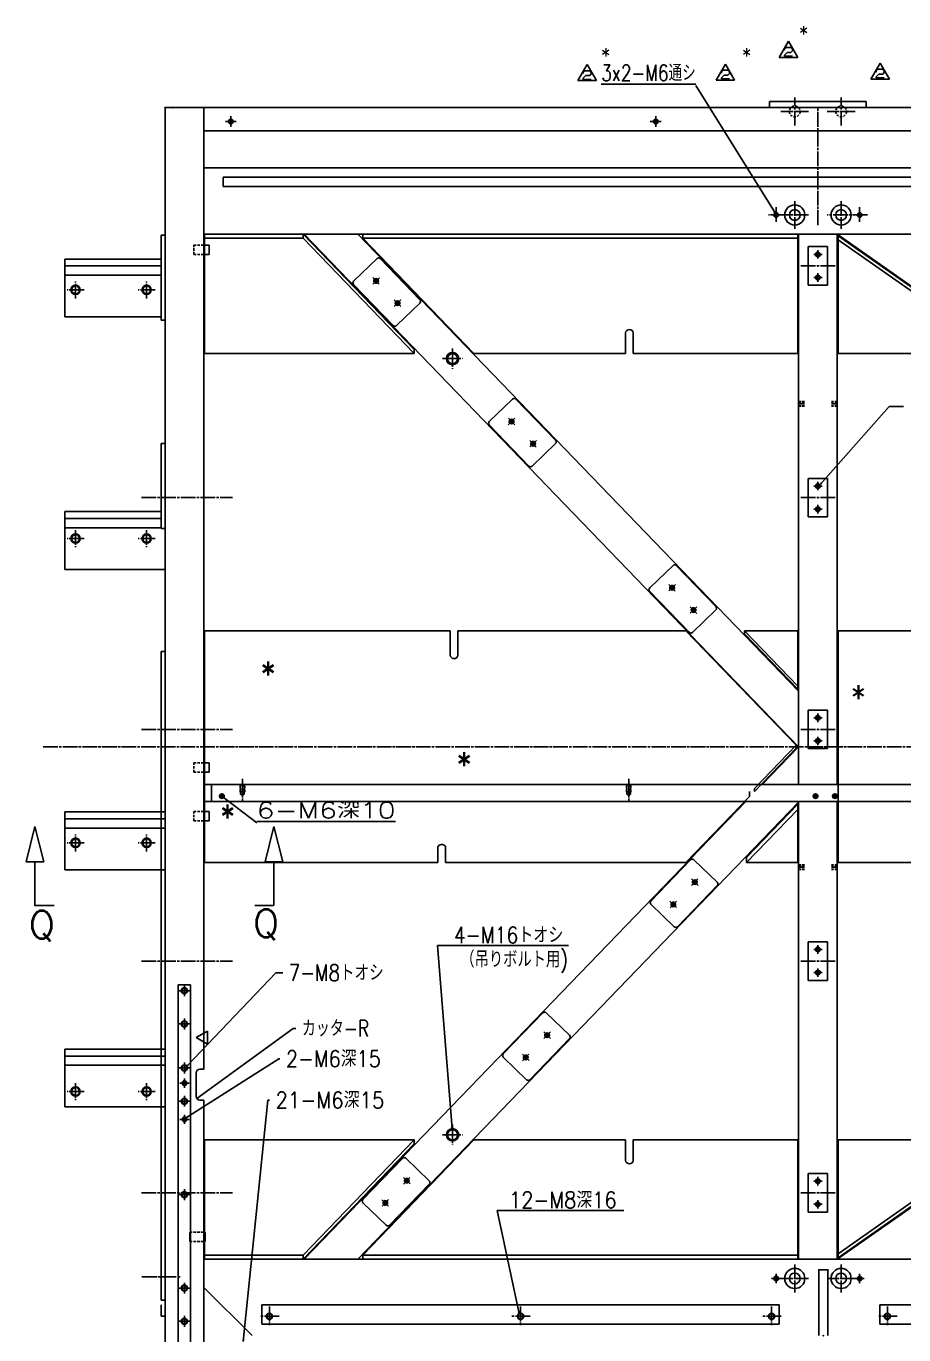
# Model space of a CAD drawing. Header units: inches. Extents: x -3309 to 2472, y -3154 to 2252.
# Drawn here: x -2322 to -1186, y 558 to 2252 of the extents above; entities that cross this region are included whole.
import ezdxf
from ezdxf.enums import TextEntityAlignment as Align

# ---------------------------------------------------------------- set-up
doc = ezdxf.new("R2010")
doc.units = ezdxf.units.IN
doc.header["$MEASUREMENT"] = 0
for name, pattern in [('CENTERLINE', [25.4, 19.05, -1.5875, 3.175, -1.5875]), ('DASHED', [4.7625, 3.175, -1.5875]), ('SOLID', [0])]:
    doc.linetypes.add(name, pattern=pattern)
for name, color, linetype in [('0$C$L0$V_DRAWING', 7, 'SOLID'), ('0$C$L0$V_PV', 7, 'SOLID'), ('Layer11$C$L11$V_DRAWING', 52, 'SOLID'), ('Layer11$C$L11$V_PV', 52, 'SOLID'), ('Layer12$C$L12$V_PV', 52, 'SOLID'), ('Layer13$C$L13$V_PV', 52, 'SOLID'), ('Layer21$C$L21$V_DRAWING', 2, 'SOLID'), ('Layer21$C$L21$V_PV', 2, 'SOLID'), ('Layer8$C$L8$V_PV', 40, 'SOLID'), ('Layer9$C$L9$V_PV', 254, 'SOLID')]:
    doc.layers.add(name, color=color, linetype=linetype)
doc.styles.add('CADRASTD', font='txt', dxfattribs={"bigfont": 'bigfont'})
doc.dimstyles.new('DIM3', dxfattribs={"dimtxt": 0.156, "dimasz": 2, "dimexe": 0, "dimexo": 0, "dimgap": 0.078, "dimtad": 3, "dimzin": 0, "dimdsep": 46, "dimtxsty": 'CADRASTD', "dimblk": 'CADRA_ARROW22_5OPEN', "dimblk1": 'CADRA_ARROW22_5OPEN', "dimblk2": 'CADRA_ARROW22_5OPEN', "dimcen": 0.09, "dimaunit": 1, "dimadec": 17154, "dimazin": 0, "dimtfac": 1, "dimtofl": 0, "dimtmove": 0, "dimatfit": 3, "dimldrblk": 'CADRA_ARROW22_5OPEN', "dimfxl": 1, "dimtolj": 1, "dimtzin": 0, "dimarcsym": 0})

# ---------------------------------------------------------------- blocks, each defined once
blk = doc.blocks.new('CADRA_ARROW22_5OPEN')
at = {"layer": 'Layer9$C$L9$V_PV', "color": 7}
for q in [(-0.99, 0), (-0.98, 0.2), (-0.98, -0.2)]:
    blk.add_line((0, 0), q, dxfattribs=at)
blk = doc.blocks.new('TAB102_SYM002')
at = {"layer": 'Layer11$C$L11$V_DRAWING'}
for p, q in [((1.5, 2.1), (1.15, 1.75)), ((1.15, 1.75), (1.15, 1.52)), ((1.15, 0.48), (1.73, 1.06)), ((1.15, 0.24), (1.15, 0.48)), ((2.89, 0.24), (1.15, 0.24)), ((2.55, 2.1), (1.5, 2.1)), ((1.73, 1.06), (2.55, 1.06)), ((2.89, 1.75), (2.55, 2.1)), ((2.55, 1.06), (2.89, 1.41)), ((2.89, 1.41), (2.89, 1.75))]:
    blk.add_line(p, q, dxfattribs=at)
at = {"layer": 'Layer21$C$L21$V_DRAWING'}
for p, q in [((0, 0), (2, 3.46)), ((2, 3.46), (4, 0)), ((0, 0), (4, 0))]:
    blk.add_line(p, q, dxfattribs=at)
blk = doc.blocks.new('BLOCK18')
at = {"layer": '0$C$L0$V_DRAWING'}
for p in [(0, 0), (1, 0)]:
    blk.add_point(p, dxfattribs=at)
at = {"layer": 'Layer12$C$L12$V_PV', "linetype": 'DASHED'}
for p, q in [((0, 4), (12, 4)), ((12, 3), (19.6, 3)), ((12, 2.4), (19.6, 2.4)), ((0, -4), (12, -4)), ((12, -2.4), (19.6, -2.4)), ((12, -3), (19.6, -3))]:
    blk.add_line(p, q, dxfattribs=at)
at = {"layer": 'Layer13$C$L13$V_PV', "linetype": 'CENTERLINE'}
blk.add_line((0, 0), (19.6, 0), dxfattribs=at)
blk = doc.blocks.new('BLOCK17')
at = {"layer": '0$C$L0$V_DRAWING'}
for p in [(0, 0), (1, 0)]:
    blk.add_point(p, dxfattribs=at)
at = {"layer": 'Layer12$C$L12$V_PV', "linetype": 'DASHED'}
for p, q in [((-1045, 446.9), (-1037.4, 446.9)), ((-1045, 446.3), (-1037.4, 446.3)), ((-1045, 441.5), (-1037.4, 441.5)), ((-1045, 440.9), (-1037.4, 440.9)), ((-995, 446.9), (-1002.6, 446.9)), ((-995, 446.3), (-1002.6, 446.3)), ((-995, 441.5), (-1002.6, 441.5)), ((-995, 440.9), (-1002.6, 440.9)), ((485, 446.9), (477.4, 446.9)), ((485, 446.3), (477.4, 446.3)), ((485, 441.5), (477.4, 441.5)), ((485, 440.9), (477.4, 440.9)), ((-1045, -153.1), (-1037.4, -153.1)), ((-1045, -153.7), (-1037.4, -153.7)), ((-1045, -158.5), (-1037.4, -158.5)), ((-1045, -159.1), (-1037.4, -159.1)), ((-995, -153.1), (-1002.6, -153.1)), ((-995, -153.7), (-1002.6, -153.7)), ((-995, -158.5), (-1002.6, -158.5)), ((-995, -159.1), (-1002.6, -159.1)), ((485, -153.1), (477.4, -153.1)), ((485, -153.7), (477.4, -153.7)), ((485, -158.5), (477.4, -158.5)), ((485, -159.1), (477.4, -159.1))]:
    blk.add_line(p, q, dxfattribs=at)
at = {"layer": 'Layer13$C$L13$V_PV', "linetype": 'CENTERLINE'}
for p, q in [((-1045, 443.9), (-1037.4, 443.9)), ((-995, 443.9), (-1002.6, 443.9)), ((485, 443.9), (477.4, 443.9)), ((-1045, -156.1), (-1037.4, -156.1)), ((-995, -156.1), (-1002.6, -156.1)), ((485, -156.1), (477.4, -156.1))]:
    blk.add_line(p, q, dxfattribs=at)
at = {"layer": '0$C$L0$V_DRAWING'}
for p in [(-62, 443.9), (-62, -156.1)]:
    blk.add_blockref('BLOCK18', p, dxfattribs=at)
at = {"layer": '0$C$L0$V_DRAWING', "rotation": 180.0000000000004}
for p in [(12, 443.9), (12, -156.1)]:
    blk.add_blockref('BLOCK18', p, dxfattribs=at)
at = {"layer": '0$C$L0$V_DRAWING', "yscale": -1}
for p in [(423, 443.9), (423, -156.1)]:
    blk.add_blockref('BLOCK18', p, dxfattribs=at)
blk = doc.blocks.new('BLOCK23')
at = {"layer": '0$C$L0$V_DRAWING'}
blk.add_point((0, 0), dxfattribs=at)
blk.add_point((0, 0), dxfattribs=at)
blk.add_point((0, 0), dxfattribs=at)
blk.add_point((0, 0), dxfattribs=at)
blk.add_point((0, 0), dxfattribs=at)
blk.add_point((0, 0), dxfattribs=at)
at = {"layer": 'Layer12$C$L12$V_PV', "color": 52, "linetype": 'DASHED'}
for p, q in [((-3, -9.5), (-3, 0)), ((-2.4, 0), (-2.4, -12.4)), ((2.4, 0), (2.4, -12.4)), ((3, -9.5), (3, 0)), ((-3, -9.5), (3, -9.5)), ((-3, -9.5), (-2.5, -10)), ((2.5, -10), (-2.5, -10)), ((-2.4, -12.4), (0, -13.6)), ((2.4, -12.4), (-2.4, -12.4)), ((0, -13.6), (2.4, -12.4)), ((2.5, -10), (3, -9.5))]:
    blk.add_line(p, q, dxfattribs=at)
at = {"layer": 'Layer13$C$L13$V_PV', "color": 52, "linetype": 'CENTERLINE'}
blk.add_line((0, 7.2), (0, -21.2), dxfattribs=at)
blk = doc.blocks.new('BLOCK31')
at = {"layer": '0$C$L0$V_DRAWING'}
blk.add_point((0, 0), dxfattribs=at)
blk.add_point((0, 0), dxfattribs=at)
blk.add_point((0, 0), dxfattribs=at)
blk.add_point((0, 0), dxfattribs=at)
at = {"layer": 'Layer11$C$L11$V_DRAWING', "color": 52}
blk.add_circle((0, 0), 3, dxfattribs=at)
at = {"layer": 'Layer13$C$L13$V_PV', "color": 52, "linetype": 'CENTERLINE'}
for p, q in [((-3.6, 0), (3.6, 0)), ((0, -3.6), (0, 3.6))]:
    blk.add_line(p, q, dxfattribs=at)
at = {"layer": 'Layer21$C$L21$V_DRAWING'}
blk.add_circle((0, 0), 2.46, dxfattribs=at)
blk = doc.blocks.new('BLOCK42')
at = {"layer": '0$C$L0$V_DRAWING'}
blk.add_point((0, 0), dxfattribs=at)
blk.add_point((0, 0), dxfattribs=at)
blk.add_point((0, 0), dxfattribs=at)
blk.add_point((0, 0), dxfattribs=at)
at = {"layer": 'Layer12$C$L12$V_PV', "color": 52, "linetype": 'DASHED'}
for p, q in [((27, -190), (27, -178)), ((27, -178), (40, -178)), ((27, -190), (40, -190)), ((27, -848.5), (40, -848.5)), ((27, -860.5), (27, -848.5)), ((27, -860.5), (40, -860.5)), ((27, -923.5), (27, -911.5)), ((27, -911.5), (40, -911.5)), ((27, -923.5), (40, -923.5)), ((22, -1456), (40, -1456)), ((22, -1468), (40, -1468))]:
    blk.add_line(p, q, dxfattribs=at)
at = {"layer": 'Layer21$C$L21$V_DRAWING'}
for p, q in [((40, -178), (47, -178)), ((47, -178), (47, -190)), ((40, -190), (47, -190)), ((40, -848.5), (47, -848.5)), ((40, -860.5), (47, -860.5)), ((47, -848.5), (47, -860.5)), ((40, -911.5), (47, -911.5)), ((47, -911.5), (47, -923.5)), ((40, -923.5), (47, -923.5)), ((22, -1468), (22, -1456)), ((40, -1456), (42, -1456)), ((42, -1468), (42, -1456)), ((40, -1468), (42, -1468))]:
    blk.add_line(p, q, dxfattribs=at)
blk = doc.blocks.new('BLOCK41')
at = {"layer": '0$C$L0$V_DRAWING'}
blk.add_point((0, 0), dxfattribs=at)
blk.add_point((0, 0), dxfattribs=at)
blk.add_point((0, 0), dxfattribs=at)
blk.add_point((0, 0), dxfattribs=at)
blk.add_point((0, 0), dxfattribs=at)
blk.add_blockref('BLOCK42', (10, 0), dxfattribs=at)
blk = doc.blocks.new('BLOCK51')
at = {"layer": '0$C$L0$V_DRAWING'}
blk.add_point((0, 0), dxfattribs=at)
blk.add_point((0, 0), dxfattribs=at)
blk.add_point((0, 0), dxfattribs=at)
blk.add_point((0, 0), dxfattribs=at)
blk.add_point((0, 0), dxfattribs=at)
at = {"layer": 'Layer13$C$L13$V_PV', "color": 52, "linetype": 'CENTERLINE'}
for p, q in [((6, 0), (-6, 0)), ((0, 6), (0, -6)), ((46, 0), (34, 0)), ((40, 6), (40, -6))]:
    blk.add_line(p, q, dxfattribs=at)
at = {"layer": 'Layer21$C$L21$V_DRAWING'}
for p, q in [((-20, 21), (-20, -21)), ((57, 24), (-17, 24)), ((60, 21), (60, -21)), ((57, -24), (-17, -24))]:
    blk.add_line(p, q, dxfattribs=at)
for centre, start, end in [((-17, 21), 90, 180), ((57, 21), 0, 90), ((-17, -21), 180, 269.9999), ((57, -21), 269.9999, 360)]:
    blk.add_arc(centre, 3, start, end, dxfattribs=at)
blk = doc.blocks.new('BLOCK50')
at = {"layer": '0$C$L0$V_DRAWING'}
blk.add_point((0, 0, -621.7), dxfattribs=at)
blk.add_point((0, 0, -621.7), dxfattribs=at)
blk.add_point((0, 0, -621.7), dxfattribs=at)
blk.add_point((0, 0, -621.7), dxfattribs=at)
for p, xscale, yscale, zscale, rotation in [((273, -224.4), 1.000000015964659, 1.000000015964659, 1.000000015964659, 313.9671764507779), ((448.5, -406.4), 1.000000015964659, 1.000000015964659, 1.000000015964659, 313.9671764507779), ((656.2, -621.7), 1.000000015964659, 1.000000015964659, 1.000000015964659, 313.9671764507779), ((657.8, -1031.7), 0.999999977623206, 0.999999977623206, 0.999999977623206, 46.03283566497218), ((466.7, -1229.8), 0.999999977623206, 0.999999977623206, 0.999999977623206, 46.03283566497218), ((285, -1418.2), 0.999999977623206, 0.999999977623206, 0.999999977623206, 46.03283566497218)]:
    blk.add_blockref('BLOCK51', p, dxfattribs=dict(at, xscale=xscale, yscale=yscale, zscale=zscale, rotation=rotation))
blk = doc.blocks.new('BLOCK53')
at = {"layer": '0$C$L0$V_DRAWING'}
blk.add_point((0, 0), dxfattribs=at)
blk.add_point((0, 0), dxfattribs=at)
blk.add_point((0, 0), dxfattribs=at)
blk.add_point((0, 0), dxfattribs=at)
at = {"layer": 'Layer11$C$L11$V_DRAWING', "color": 52}
blk.add_circle((0, 0), 3, dxfattribs=at)
at = {"layer": 'Layer13$C$L13$V_PV', "color": 52, "linetype": 'CENTERLINE'}
for p, q in [((-3.6, 0), (3.6, 0)), ((0, -3.6), (0, 3.6))]:
    blk.add_line(p, q, dxfattribs=at)
at = {"layer": 'Layer21$C$L21$V_DRAWING'}
blk.add_circle((0, 0), 2.46, dxfattribs=at)
blk = doc.blocks.new('BLOCK52')
at = {"layer": '0$C$L0$V_DRAWING'}
blk.add_point((0, 0, -253.2), dxfattribs=at)
blk.add_point((0, 0, -253.2), dxfattribs=at)
blk.add_point((0, 0, -253.2), dxfattribs=at)
blk.add_point((0, 0, -253.2), dxfattribs=at)
for p in [(273, -224.4), (300.8, -253.2), (448.5, -406.4), (476.3, -435.2), (656.2, -621.7), (684, -650.5), (685.6, -1002.9), (657.8, -1031.7), (494.4, -1201), (466.7, -1229.8), (312.8, -1389.4), (285, -1418.2)]:
    blk.add_blockref('BLOCK53', p, dxfattribs=at)
blk = doc.blocks.new('BLOCK66')
at = {"layer": 'Layer21$C$L21$V_DRAWING'}
for p, q in [((-2299, 509.2), (-2299, 663.5)), ((-2299, 663.5), (-2171.4, 663.5)), ((-2171.4, 663.5), (-2171.4, 658.5)), ((-2171.4, 663.5), (-2027.5, 514.3)), ((-2094.3, 663.5), (-1531, 663.5)), ((-2094.3, 663.5), (-2094.3, 658.5)), ((-1531, 509.2), (-1531, 663.5)), ((-1479, 509.2), (-1479, 661.6)), ((-1479, 661.6), (-1269.2, 514.3)), ((-2299, 658.5), (-2171.4, 658.5)), ((-2171.4, 658.5), (-2027.5, 509.2)), ((-2094.3, 658.5), (-1531, 658.5)), ((-2094.3, 658.5), (-1950.3, 509.2)), ((-1479, 656.5), (-1269.2, 509.2)), ((-2299, 509.2), (-2027.5, 509.2)), ((-2027.5, 514.3), (-2027.5, 509.2)), ((-1950.3, 509.2), (-1754.1, 509.2)), ((-1744.1, 509.2), (-1531, 509.2)), ((-1479, 509.2), (-1269.2, 509.2)), ((-2299, -150), (-2299, 150.1)), ((-2299, 150.1), (-1981, 150.1)), ((-1971, 150.1), (-1676.2, 150.1)), ((-1676.2, 150.1), (-1533.3, 1.9)), ((-1600.2, 150.1), (-1531, 78.4)), ((-1600.2, 150.1), (-1600.2, 146.2)), ((-1600.2, 150.1), (-1531, 150.1)), ((-1600.2, 146.2), (-1531, 74.5)), ((-1531, 74.5), (-1531, 150.1)), ((-1479, -57.8), (-1479, 150.1)), ((-1479, 150.1), (-1120.2, 150.1)), ((-1533.3, 1.9), (-1587.1, -53.9)), ((-1533.3, 1.9), (-1533.3, -1.9)), ((-1533.3, -1.9), (-1587.1, -57.8)), ((-1593.6, -64.5), (-1676.1, -150)), ((-1593.6, -57.8), (-1593.6, -64.5)), ((-1587.1, -53.9), (-1587.1, -57.8)), ((-1479, -57.8), (-1479, -150)), ((-1531, -74.5), (-1597.4, -143.3)), ((-1531, -81.2), (-1597.4, -150)), ((-1531, -150), (-1531, -74.5)), ((-2299, -150), (-1997, -150)), ((-1987, -150), (-1676.1, -150)), ((-1597.4, -150), (-1597.4, -143.3)), ((-1597.4, -150), (-1531, -150)), ((-1479, -150), (-1120, -150)), ((-2299, -509.2), (-2299, -663.5)), ((-2299, -509.2), (-2027.5, -509.2)), ((-2171.4, -658.5), (-2027.5, -509.2)), ((-2171.4, -663.5), (-2027.5, -514.3)), ((-2094.3, -658.5), (-1950.3, -509.2)), ((-2027.5, -514.3), (-2027.5, -509.2)), ((-1950.3, -509.2), (-1754, -509.2)), ((-1744, -509.2), (-1531, -509.2)), ((-1531, -509.2), (-1531, -663.5)), ((-1479, -509.2), (-1479, -661.6)), ((-1479, -656.5), (-1269.2, -509.2)), ((-1479, -509.2), (-1269.2, -509.2)), ((-1479, -661.6), (-1269.2, -514.3)), ((-2299, -658.5), (-2171.4, -658.5)), ((-2171.4, -663.5), (-2171.4, -658.5)), ((-2094.3, -658.5), (-1531, -658.5)), ((-2094.3, -663.5), (-2094.3, -658.5)), ((-2299, -663.5), (-2171.4, -663.5)), ((-2094.3, -663.5), (-1531, -663.5))]:
    blk.add_line(p, q, dxfattribs=at)
blk = doc.blocks.new('TAB100_SYM004')
at = {"layer": 'Layer21$C$L21$V_DRAWING'}
for p, q in [((2.42, 1.4), (0, 0)), ((0, 0), (2.42, -1.4)), ((2.42, 1.4), (2.42, -1.4))]:
    blk.add_line(p, q, dxfattribs=at)
blk = doc.blocks.new('CADRA_PFIG_SECTION_ARROW')
at = {"linetype": 'SOLID'}
blk.add_line((0, 0), (0.37, 0), dxfattribs=at)
blk = doc.blocks.new('CADRA_PFIG_SECTION_ARROWHEAD')
at = {"linetype": 'SOLID'}
for p, q in [((0, 0.075), (0.3, 0)), ((0, -0.075), (0, 0.075)), ((0, -0.075), (0.3, 0))]:
    blk.add_line(p, q, dxfattribs=at)
blk = doc.blocks.new('BLOCK70')
at = {"layer": '0$C$L0$V_DRAWING'}
for p in [(-6, 85), (6, 85), (0, 0), (0, 0), (0, 0), (0, 0), (0, 0), (0, 0)]:
    blk.add_point(p, dxfattribs=at)
at = {"layer": 'Layer21$C$L21$V_DRAWING'}
for p, q in [((-6, 0), (-6, 85)), ((-6, 85), (6, 85)), ((6, 0), (6, 85))]:
    blk.add_line(p, q, dxfattribs=at)
blk = doc.blocks.new('BLOCK73')
at = {"layer": '0$C$L0$V_DRAWING'}
blk.add_point((0, 0), dxfattribs=at)
blk.add_point((0, 0), dxfattribs=at)
blk.add_point((0, 0), dxfattribs=at)
blk.add_point((0, 0), dxfattribs=at)
blk.add_point((0, 0), dxfattribs=at)
blk.add_point((0, 0), dxfattribs=at)
at = {"layer": 'Layer11$C$L11$V_DRAWING', "color": 52}
blk.add_circle((0, 0), 6, dxfattribs=at)
at = {"layer": 'Layer13$C$L13$V_PV', "color": 52, "linetype": 'CENTERLINE'}
for p, q in [((11, 0), (-11, 0)), ((0, 11), (0, -11))]:
    blk.add_line(p, q, dxfattribs=at)
at = {"layer": 'Layer21$C$L21$V_DRAWING'}
blk.add_circle((0, 0), 5.05, dxfattribs=at)
blk = doc.blocks.new('BLOCK72')
at = {"layer": '0$C$L0$V_DRAWING'}
blk.add_point((0, 0), dxfattribs=at)
blk.add_point((0, 0), dxfattribs=at)
blk.add_point((0, 0), dxfattribs=at)
blk.add_point((0, 0), dxfattribs=at)
blk.add_point((0, 0), dxfattribs=at)
blk.add_point((0, 0), dxfattribs=at)
blk.add_point((0, 0), dxfattribs=at)
blk.add_point((0, 0), dxfattribs=at)
blk.add_point((0, 0), dxfattribs=at)
blk.add_point((0, 0), dxfattribs=at)
blk.add_point((0, 0), dxfattribs=at)
blk.add_point((0, 0), dxfattribs=at)
blk.add_point((0, 0), dxfattribs=at)
blk.add_point((0, 0), dxfattribs=at)
at = {"layer": 'Layer11$C$L11$V_DRAWING', "color": 52}
blk.add_circle((0, 0), 3, dxfattribs=at)
at = {"layer": 'Layer13$C$L13$V_PV', "color": 52, "linetype": 'CENTERLINE'}
for p, q in [((-6, 0), (6, 0)), ((0, -6), (0, 6))]:
    blk.add_line(p, q, dxfattribs=at)
at = {"layer": 'Layer21$C$L21$V_DRAWING'}
blk.add_circle((0, 0), 2.46, dxfattribs=at)
blk = doc.blocks.new('BLOCK74')
at = {"layer": '0$C$L0$V_DRAWING'}
blk.add_point((0, 0), dxfattribs=at)
blk.add_point((0, 0), dxfattribs=at)
blk.add_point((0, 0), dxfattribs=at)
blk.add_point((0, 0), dxfattribs=at)
blk.add_point((0, 0), dxfattribs=at)
blk.add_point((0, 0), dxfattribs=at)
blk.add_point((0, 0), dxfattribs=at)
blk.add_point((0, 0), dxfattribs=at)
blk.add_point((0, 0), dxfattribs=at)
blk.add_point((0, 0), dxfattribs=at)
blk.add_point((0, 0), dxfattribs=at)
blk.add_point((0, 0), dxfattribs=at)
blk.add_point((0, 0), dxfattribs=at)
blk.add_point((0, 0), dxfattribs=at)
at = {"layer": 'Layer11$C$L11$V_DRAWING', "color": 52}
blk.add_circle((0, 0), 4, dxfattribs=at)
at = {"layer": 'Layer13$C$L13$V_PV', "color": 52, "linetype": 'CENTERLINE'}
for p, q in [((-7, 0), (7, 0)), ((0, -7), (0, 7))]:
    blk.add_line(p, q, dxfattribs=at)
at = {"layer": 'Layer21$C$L21$V_DRAWING'}
blk.add_circle((0, 0), 3.32, dxfattribs=at)
blk = doc.blocks.new('BLOCK77')
at = {"layer": '0$C$L0$V_DRAWING'}
blk.add_point((0, 0), dxfattribs=at)
blk.add_point((0, 0), dxfattribs=at)
blk.add_point((0, 0), dxfattribs=at)
blk.add_point((0, 0), dxfattribs=at)
blk.add_point((0, 0), dxfattribs=at)
blk.add_point((0, 0), dxfattribs=at)
at = {"layer": 'Layer21$C$L21$V_DRAWING'}
for radius in [13, 7]:
    blk.add_circle((0, 0), radius, dxfattribs=at)
blk = doc.blocks.new('BLOCK76')
at = {"layer": '0$C$L0$V_DRAWING'}
blk.add_point((0, 0), dxfattribs=at)
blk.add_point((0, 0), dxfattribs=at)
blk.add_point((0, 0), dxfattribs=at)
blk.add_point((0, 0), dxfattribs=at)
blk.add_point((0, 0), dxfattribs=at)
blk.add_point((0, 0), dxfattribs=at)
blk.add_point((0, 0), dxfattribs=at)
blk.add_point((0, 0), dxfattribs=at)
at = {"layer": 'Layer11$C$L11$V_DRAWING', "color": 52}
blk.add_circle((0, 0), 4, dxfattribs=at)
at = {"layer": 'Layer13$C$L13$V_PV', "color": 52, "linetype": 'CENTERLINE'}
for p, q in [((12.5, 0), (-12.5, 0)), ((0, 12.5), (0, -12.5))]:
    blk.add_line(p, q, dxfattribs=at)
at = {"layer": 'Layer21$C$L21$V_DRAWING'}
blk.add_circle((0, 0), 3.4, dxfattribs=at)
blk = doc.blocks.new('BLOCK78')
at = {"layer": '0$C$L0$V_DRAWING'}
blk.add_point((0, 0), dxfattribs=at)
blk.add_point((0, 0), dxfattribs=at)
blk.add_point((0, 0), dxfattribs=at)
blk.add_point((0, 0), dxfattribs=at)
blk.add_point((0, 0), dxfattribs=at)
blk.add_point((0, 0), dxfattribs=at)
at = {"layer": 'Layer11$C$L11$V_DRAWING', "color": 52}
for centre in [(0, 15), (0, -15)]:
    blk.add_circle(centre, 3, dxfattribs=at)
at = {"layer": 'Layer13$C$L13$V_PV', "color": 52, "linetype": 'CENTERLINE'}
for p, q in [((0, 20.5), (0, 9.5)), ((5.5, 15), (-5.5, 15)), ((5.5, -15), (-5.5, -15)), ((0, -9.5), (0, -20.5))]:
    blk.add_line(p, q, dxfattribs=at)
at = {"layer": 'Layer21$C$L21$V_DRAWING'}
for centre in [(0, 15), (0, -15)]:
    blk.add_circle(centre, 2.4, dxfattribs=at)
blk = doc.blocks.new('BLOCK71')
at = {"layer": '0$C$L0$V_DRAWING'}
blk.add_point((0, 0), dxfattribs=at)
blk.add_point((0, 0), dxfattribs=at)
blk.add_point((0, 0), dxfattribs=at)
blk.add_point((0, 0), dxfattribs=at)
blk.add_point((0, 0), dxfattribs=at)
blk.add_point((0, 0), dxfattribs=at)
at = {"layer": 'Layer11$C$L11$V_DRAWING', "color": 52}
blk.add_circle((0, 0), 3, dxfattribs=at)
at = {"layer": 'Layer13$C$L13$V_PV', "color": 52, "linetype": 'CENTERLINE'}
for p, q in [((7, 0), (-7, 0)), ((0, 7), (0, -7))]:
    blk.add_line(p, q, dxfattribs=at)
at = {"layer": 'Layer21$C$L21$V_DRAWING'}
blk.add_circle((0, 0), 2.4, dxfattribs=at)

msp = doc.modelspace()

# ---------------------------------------------------------------- linework, layer by layer
at = {"layer": '0$C$L0$V_PV', "color": 2}
for p, q in [((-1545.8, 1854.9), (-1545.8, 1828.3)), ((-1535.8, 1828.3), (-1535.8, 1854.9)), ((-1772.8, 1469.2), (-1772.8, 1437.7)), ((-1762.8, 1437.7), (-1762.8, 1469.2)), ((-1788.8, 1189.1), (-1788.8, 1169.1)), ((-1778.8, 1169.1), (-1778.8, 1189.1)), ((-1545.8, 783.3), (-1545.8, 809.9)), ((-1535.8, 809.9), (-1535.8, 783.3))]:
    msp.add_line(p, q, dxfattribs=at)
for points in [[(-1788.8, 1189.1), (-1788.7, 1189.7), (-1788.4, 1190.4), (-1787.9, 1190.9), (-1787.3, 1191.4), (-1786.5, 1191.9), (-1785.7, 1192.2), (-1784.7, 1192.4), (-1783.8, 1192.4)], [(-1783.8, 1192.4), (-1782.8, 1192.4), (-1781.8, 1192.2), (-1781, 1191.9), (-1780.2, 1191.4), (-1779.6, 1190.9), (-1779.1, 1190.4), (-1778.9, 1189.7), (-1778.8, 1189.1)]]:
    msp.add_lwpolyline(points, dxfattribs=at)
for centre, radius, start, end in [((-1541.2, 1854.5), 4.63, 85.1503, 174.1449), ((-1540.4, 1854.5), 4.63, 5.8523, 94.8525), ((-1768, 1438), 4.78, 183.0695, 272.7741), ((-1767.5, 1438), 4.78, 267.2273, 356.9277), ((-1541.2, 783.7), 4.63, 185.8558, 274.848), ((-1540.4, 783.7), 4.63, 265.1491, 354.147)]:
    msp.add_arc(centre, radius, start, end, dxfattribs=at)
at = {"layer": 'Layer11$C$L11$V_PV'}
for p, q in [((-1204.4, 1759.5), (-1186, 1759.5)), ((-1789.1, 1061.8), (-1619.9, 1061.8)), ((-1998.6, 1026.5), (-1989.5, 1026.5)), ((-1975.9, 954.4), (-1972.5, 954.4)), ((-1994.7, 915.1), (-1993.3, 915.1)), ((-2008.9, 861.6), (-2006.6, 861.6)), ((-1712.1, 718.7), (-1548, 718.7))]:
    msp.add_line(p, q, dxfattribs=at)
for centre, radius in [((-1350.8, 2007.6), 3), ((-1242.8, 2007.6), 3), ((-1769.8, 1821.6), 8), ((-1769.8, 816.6), 8)]:
    msp.add_circle(centre, radius, dxfattribs=at)
at = {"layer": 'Layer12$C$L12$V_PV', "linetype": 'DASHED'}
for centre in [(-1326.8, 2141.6), (-1266.8, 2141.6)]:
    msp.add_circle(centre, 7, dxfattribs=at)
at = {"layer": 'Layer13$C$L13$V_PV', "linetype": 'CENTERLINE'}
for p, q in [((-1326.8, 2123.6), (-1326.8, 2159.6)), ((-1266.8, 2123.6), (-1266.8, 2159.6)), ((-1308.8, 2141.6), (-1344.8, 2141.6)), ((-1296.8, 1994.6), (-1296.8, 2146.6)), ((-1248.8, 2141.6), (-1284.8, 2141.6)), ((-1350.8, 2017.6), (-1350.8, 1997.6)), ((-1326.8, 2025.6), (-1326.8, 1989.6)), ((-1266.8, 2025.6), (-1266.8, 1989.6)), ((-1242.8, 2017.6), (-1242.8, 1997.6)), ((-1308.8, 2007.6), (-1360.8, 2007.6)), ((-1232.8, 2007.6), (-1284.8, 2007.6)), ((-2172.3, 1941.6), (-2150.8, 1941.6)), ((-1318.9, 1941.6), (-1274.6, 1941.6)), ((-1769.8, 1834.6), (-1769.8, 1808.6)), ((-1782.8, 1821.6), (-1756.8, 1821.6)), ((-2172.3, 1641.6), (-2054.5, 1641.6)), ((-1318.9, 1641.6), (-1274.6, 1641.6)), ((-2172.3, 1341.6), (-2054.5, 1341.6)), ((-1318.9, 1341.6), (-1274.6, 1341.6)), ((-2299.8, 1319.1), (1111.8, 1319.1)), ((-2172.3, 1041.6), (-2054.5, 1041.6)), ((-1318.9, 1041.6), (-1274.6, 1041.6)), ((-1782.8, 816.6), (-1756.8, 816.6)), ((-1769.8, 829.6), (-1769.8, 803.6)), ((-2172.3, 741.6), (-2054.5, 741.6)), ((-1318.8, 741.6), (-1274.5, 741.6)), ((-1326.8, 648.6), (-1326.8, 612.6)), ((-1266.8, 648.6), (-1266.8, 612.6)), ((-2171.8, 632.6), (-2121.8, 632.6)), ((-1308.8, 630.6), (-1344.8, 630.6)), ((-1248.8, 630.6), (-1284.8, 630.6))]:
    msp.add_line(p, q, dxfattribs=at)
at = {"layer": 'Layer21$C$L21$V_PV'}
for p, q in [((-1359.3, 2154.6), (-1234.3, 2154.6)), ((-1359.3, 2146.6), (-1359.3, 2154.6)), ((-1234.3, 2146.6), (-1234.3, 2154.6)), ((-2141.8, 2146.6), (1058.2, 2146.6)), ((-2141.8, 530.6), (-2141.8, 2146.6)), ((-2091.8, 901.6), (-2091.8, 2146.6)), ((-2091.8, 2116.6), (1008.2, 2116.6)), ((-2091.8, 2068.6), (1008.2, 2068.6)), ((-2066.8, 2056.6), (968.2, 2056.6)), ((-2066.8, 2044.6), (-2066.8, 2056.6)), ((-2066.8, 2044.6), (968.2, 2044.6)), ((-2091.8, 1982.6), (1008.2, 1982.6)), ((-1961.8, 1982.6), (-1321.8, 1319.1)), ((-1892.3, 1982.6), (-1321.8, 1391.1)), ((-1321.8, 1270.1), (-1321.8, 1982.6)), ((-1271.8, 1270.1), (-1271.8, 1982.6)), ((-1271.8, 1982.6), (-326.8, 1319.1)), ((-2146.8, 1871.6), (-2146.8, 1981.6)), ((-2146.8, 1981.6), (-2141.8, 1981.6)), ((-1309.3, 1966.6), (-1284.3, 1966.6)), ((-1309.3, 1916.6), (-1309.3, 1966.6)), ((-1284.3, 1916.6), (-1284.3, 1966.6)), ((-2271.8, 1950.6), (-2146.8, 1950.6)), ((-2271.8, 1875.6), (-2271.8, 1950.6)), ((-2271.8, 1941.6), (-2146.8, 1941.6)), ((-2271.8, 1929.6), (-2146.8, 1929.6)), ((-1309.3, 1916.6), (-1284.3, 1916.6)), ((-2271.8, 1875.6), (-2146.8, 1875.6)), ((-2146.8, 1871.6), (-2141.8, 1871.6)), ((-2146.8, 1601.6), (-2146.8, 1711.6)), ((-2146.8, 1711.6), (-2141.8, 1711.6)), ((-1309.3, 1616.6), (-1309.3, 1666.6)), ((-1309.3, 1666.6), (-1284.3, 1666.6)), ((-1284.3, 1616.6), (-1284.3, 1666.6)), ((-2271.8, 1623.6), (-2146.8, 1623.6)), ((-2271.8, 1623.6), (-2271.8, 1548.6)), ((-2271.8, 1614.6), (-2146.8, 1614.6)), ((-1309.3, 1616.6), (-1284.3, 1616.6)), ((-2271.8, 1602.6), (-2146.8, 1602.6)), ((-2146.8, 1601.6), (-2141.8, 1601.6)), ((-2271.8, 1548.6), (-2141.8, 1548.6)), ((-2146.8, 602.6), (-2146.8, 1442.6)), ((-2146.8, 1442.6), (-2141.8, 1442.6)), ((-1309.3, 1316.6), (-1309.3, 1366.6)), ((-1309.3, 1366.6), (-1284.3, 1366.6)), ((-1284.3, 1316.6), (-1284.3, 1366.6)), ((-1321.8, 1319.1), (-1369, 1270.1)), ((-1309.3, 1316.6), (-1284.3, 1316.6)), ((-2091.8, 1270.1), (1007.2, 1270.1)), ((-2081.8, 1270.1), (-2081.8, 1248.1)), ((-2091.8, 1248.1), (1007.2, 1248.1)), ((-1390.2, 1248.1), (-1961.8, 655.6)), ((-1321.8, 1247.1), (-1892.3, 655.6)), ((-1321.8, 655.6), (-1321.8, 1248.1)), ((-427.9, 1248.1), (-1271.8, 655.6)), ((-1271.8, 655.6), (-1271.8, 1248.1)), ((-2271.8, 1234.6), (-2141.8, 1234.6)), ((-2271.8, 1159.6), (-2271.8, 1234.6)), ((-2271.8, 1225.6), (-2141.8, 1225.6)), ((-2271.8, 1213.6), (-2141.8, 1213.6)), ((-2271.8, 1159.6), (-2141.8, 1159.6)), ((-2310.9, 1113.7), (-2285.6, 1113.7)), ((-2025.7, 1113.7), (-2001.5, 1113.7)), ((-1309.3, 1016.6), (-1309.3, 1066.6)), ((-1309.3, 1066.6), (-1284.3, 1066.6)), ((-1284.3, 1016.6), (-1284.3, 1066.6)), ((-2124.8, 1010.6), (-2108.8, 1010.6)), ((-2124.8, 530.6), (-2124.8, 1010.6)), ((-2108.8, 530.6), (-2108.8, 1010.6)), ((-1309.3, 1016.6), (-1284.3, 1016.6)), ((-2271.8, 927.6), (-2141.8, 927.6)), ((-2271.8, 927.6), (-2271.8, 852.6)), ((-2271.8, 918.6), (-2141.8, 918.6)), ((-2271.8, 906.6), (-2141.8, 906.6)), ((-2096.8, 901.6), (-2091.8, 901.6)), ((-2101.8, 896.6), (-2101.8, 866.6)), ((-2271.8, 852.6), (-2141.8, 852.6)), ((-2096.8, 861.6), (-2091.8, 861.6)), ((-2091.8, 530.6), (-2091.8, 861.6)), ((-1309.3, 766.6), (-1284.3, 766.6)), ((-1309.3, 716.6), (-1309.3, 766.6)), ((-1284.3, 716.6), (-1284.3, 766.6)), ((-1309.3, 716.6), (-1284.3, 716.6)), ((-1699.7, 655.6), (-2091.8, 655.6)), ((1008.2, 655.6), (-1645.8, 655.6)), ((-2029.3, 556.6), (-2091.8, 619.1)), ((-2146.8, 602.6), (-2141.8, 602.6)), ((-2146.8, 581.6), (-2146.8, 596.3)), ((-2016.8, 571.6), (-2016.8, 596.6)), ((-2016.8, 596.6), (-1346.8, 596.6)), ((-1346.8, 571.6), (-1346.8, 596.6)), ((-1216.8, 596.6), (-356.8, 596.6)), ((-1216.8, 571.6), (-1216.8, 596.6)), ((-2146.8, 581.6), (-2141.8, 581.6)), ((-2016.8, 571.6), (-1346.8, 571.6)), ((-1216.8, 571.6), (-356.8, 571.6))]:
    msp.add_line(p, q, dxfattribs=at)
for centre, radius in [((-1350.8, 2007.6), 2.6), ((-1242.8, 2007.6), 2.6), ((-1769.8, 1821.6), 6.5), ((-1769.8, 816.6), 6.5), ((-1326.8, 630.6), 13), ((-1326.8, 630.6), 7), ((-1266.8, 630.6), 13), ((-1266.8, 630.6), 7)]:
    msp.add_circle(centre, radius, dxfattribs=at)
for centre, start, end in [((-2096.8, 896.6), 90, 180), ((-2096.8, 866.6), 180, 270)]:
    msp.add_arc(centre, 5, start, end, dxfattribs=at)

# ---------------------------------------------------------------- block references
at = {"layer": '0$C$L0$V_PV'}
for name, p, xscale, yscale, zscale in [('TAB102_SYM002', (-1347, 2211.7), 5.999999999999999, 5.999999999999999, 5.999999999999999), ('TAB102_SYM002', (-1428.6, 2182.3), 5.999999999999999, 5.999999999999999, 5.999999999999999), ('TAB102_SYM002', (-1228.2, 2183.6), 5.999999999999999, 5.999999999999999, 5.999999999999999), ('TAB102_SYM002', (-1607.5, 2181.8), 5.999999999999999, 5.999999999999999, 5.999999999999999), ('BLOCK71', (-2056.8, 2128.6), 0.9999996423720461, 0.9999996423720461, 0.9999996423720461), ('BLOCK71', (-1506.8, 2128.6), 0.9999996423720461, 0.9999996423720461, 0.9999996423720461), ('BLOCK31', (-2068.3, 1255.1), 0.999999821186055, 0.999999821186055, 0.999999821186055), ('BLOCK31', (-1299.8, 1255.1), 0.999999821186055, 0.999999821186055, 0.999999821186055), ('BLOCK31', (-1274.8, 1255.1), 0.999999821186055, 0.999999821186055, 0.999999821186055), ('TAB100_SYM004', (-2101.7, 942.5), 6.000000476837158, 6.000000476837158, 6.000000476837158)]:
    msp.add_blockref(name, p, dxfattribs=dict(at, xscale=xscale, yscale=yscale, zscale=zscale))
for name, p in [('BLOCK41', (-2141.8, 2146.6)), ('BLOCK50', (-2141.8, 2146.6)), ('BLOCK52', (-2141.8, 2146.6)), ('BLOCK77', (-1326.8, 2007.6)), ('BLOCK77', (-1266.8, 2007.6)), ('BLOCK66', (208.2, 1319.1)), ('BLOCK78', (-1296.8, 1941.6)), ('BLOCK17', (-276.8, 1319.1)), ('BLOCK78', (-1296.8, 1641.6)), ('BLOCK73', (-2257.8, 1588.6)), ('BLOCK73', (-2165.8, 1588.6)), ('BLOCK78', (-1296.8, 1341.6)), ('BLOCK23', (-2041.8, 1270.1)), ('BLOCK23', (-1541.8, 1270.1)), ('BLOCK78', (-1296.8, 1041.6)), ('BLOCK74', (-2116.8, 1003.1)), ('BLOCK74', (-2116.8, 960.1)), ('BLOCK74', (-2116.8, 903.1)), ('BLOCK73', (-2257.8, 872.6)), ('BLOCK73', (-2165.8, 872.6)), ('BLOCK72', (-2116.8, 883.6)), ('BLOCK74', (-2116.8, 860.1)), ('BLOCK72', (-2116.8, 836.6)), ('BLOCK74', (-2116.8, 739.1)), ('BLOCK78', (-1296.8, 741.6)), ('BLOCK72', (-1350.8, 630.6)), ('BLOCK70', (-1289.8, 556.6)), ('BLOCK72', (-1242.8, 630.6)), ('BLOCK74', (-2116.8, 618.1)), ('BLOCK76', (-2006.8, 581.6)), ('BLOCK76', (-1681.8, 581.6)), ('BLOCK76', (-1356.8, 581.6)), ('BLOCK76', (-1206.8, 581.6)), ('BLOCK74', (-2116.8, 575.1))]:
    msp.add_blockref(name, p, dxfattribs=at)
at = {"layer": '0$C$L0$V_PV', "yscale": -1}
for p in [(-2257.8, 1910.6), (-2165.8, 1910.6), (-2257.8, 1194.6), (-2165.8, 1194.6)]:
    msp.add_blockref('BLOCK73', p, dxfattribs=at)
at = {"layer": 'Layer8$C$L8$V_PV', "xscale": 152.4000363350001, "yscale": 152.4000363350001, "zscale": 152.4000363350001, "rotation": 90.0000000000002}
for name, p in [('CADRA_PFIG_SECTION_ARROWHEAD', (-2310.3, 1170.1)), ('CADRA_PFIG_SECTION_ARROWHEAD', (-2001, 1170.1)), ('CADRA_PFIG_SECTION_ARROW', (-2310.3, 1113.7)), ('CADRA_PFIG_SECTION_ARROW', (-2001, 1113.7))]:
    msp.add_blockref(name, p, dxfattribs=at)

# ---------------------------------------------------------------- texts
at = {"layer": 'Layer8$C$L8$V_PV', "style": 'CADRASTD'}
for s, height, width, p, p2 in [('*', 19.2, 0.857143, (-1322, 2232.9), (-1308.8, 2232.9)), ('*', 19.2, 0.857143, (-1578, 2204.4), (-1564.9, 2204.4)), ('*', 19.2, 0.857143, (-1395.7, 2204.4), (-1382.5, 2204.4)), ('%%u3x2-M6通シ', 21, 0.57143, (-1577.2, 2181.1), (-1455, 2181.1)), ('%%u', 21, 0.57143, (-1569.6, 2191.6), (-1569.6, 2191.6)), ('*', 31.5, 0.857143, (-2019.2, 1397.8), (-1997.6, 1397.8)), ('*', 31.5, 0.857143, (-1255.3, 1367.1), (-1233.7, 1367.1)), ('*', 31.5, 0.857143, (-1765.6, 1280.4), (-1744, 1280.4)), ('*', 31.5, 0.857143, (-2071.7, 1212.7), (-2050.1, 1212.7)), (' 4-M16トオシ', 21, 0.6763, (-1783.7, 1064.8), (-1626.4, 1064.8)), ('（吊りボルト用)', 21, 0.6763, (-1759.7, 1033.3), (-1620.3, 1033.3)), ('7-M8トオシ', 21, 0.676298, (-1981.7, 1016), (-1858.9, 1016)), ('カッタ-R', 21, 0.676298, (-1964.7, 943.9), (-1877.6, 943.9)), ('2-M6深15', 21, 0.676298, (-1985.5, 904.6), (-1862.6, 904.6)), ('21-M6深15', 21, 0.676298, (-1998.9, 851.1), (-1858.1, 851.1)), ('12-M8深16', 21, 0.6763, (-1696.8, 721.7), (-1557.3, 721.7))]:
    msp.add_text(s, height=height, dxfattribs=dict(at, width=width)).set_placement(p, p2, align=Align.FIT)
for s, p, p2 in [('%%u6-M6深10', (-2023.3, 1226.4), (-1843.5, 1226.4)), ('%%u', (-2013.5, 1236.9), (-2013.5, 1236.9))]:
    msp.add_text(s, height=21, dxfattribs=at).set_placement(p, p2, align=Align.FIT)
at = {"layer": 'Layer8$C$L8$V_PV', "char_height": 36, "width": 50.361, "attachment_point": 7, "line_spacing_factor": 0.9, "style": 'CADRASTD'}
for insert in [(-2318.4, 1067.2), (-2028.1, 1069.1)]:
    msp.add_mtext('Q', dxfattribs=dict(at, insert=insert))

# ---------------------------------------------------------------- leaders
for points in [[(-1352.3, 2010.2), (-1455, 2175.2)], [(-1293.3, 1659), (-1204.4, 1759.5)], [(-2068.3, 1255.1), (-2023.3, 1220.5)], [(-1770.4, 824.6), (-1789.1, 1061.8)], [(-2113.8, 905.6), (-1998.6, 1026.5)], [(-2100.7, 863.4), (-1975.9, 954.4)], [(-2115.4, 838.2), (-1994.7, 915.1)], [(-2040.8, 549), (-2008.9, 861.6)], [(-1683.6, 585.2), (-1712.1, 718.7)]]:
    msp.add_leader(points, dimstyle='DIM3')

doc.saveas('drawing.dxf')
